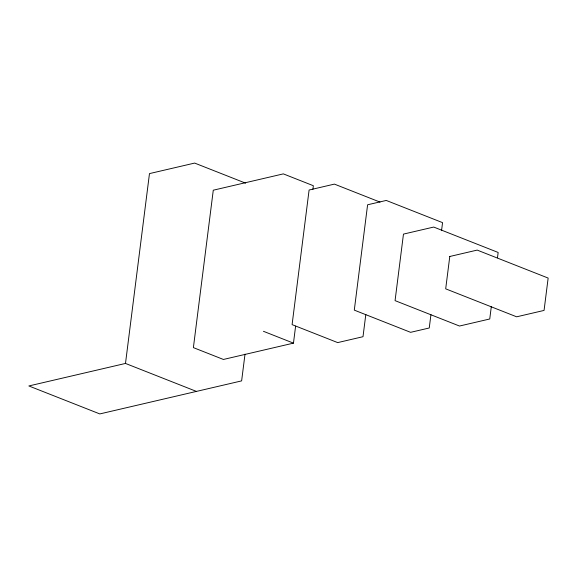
<?xml version="1.0" encoding="UTF-8"?>
<svg xmlns="http://www.w3.org/2000/svg" width="577" height="577" viewBox="0 0 577 577"><rect width="100%" height="100%" fill="white"/><g stroke="black" fill="none" stroke-linecap="round" stroke-linejoin="round"><path stroke-width="0.87" d="M245.009 354.148L241.626 380.885L99.807 413.925L28.85 385.955L125.49 363.438L149.472 173.598L194.651 163.075L245.578 183.147M312.9 189.292L313.354 185.715L283.336 173.879L213.281 190.201L193.389 347.621L223.414 359.457L293.462 343.135L295.612 326.135M365.818 314.415L363.005 336.701L337.696 342.601L292.092 324.627L309.099 190.013L334.408 184.113L380.012 202.094M430.947 314.595L429.252 327.988L410.6 332.33L354.292 310.13L367.599 204.785L386.251 200.443L442.559 222.635L441.549 230.67M491.315 306.567L489.75 318.987L459.501 326.034L395.065 300.631L403.467 234.103L433.716 227.057L498.153 252.459L497.482 257.782M263.444 331.299L293.462 343.135M125.49 363.438L196.447 391.415M449.779 256.484L445.689 288.839L516.646 316.809L544.061 310.426L548.15 278.064L477.193 250.093L449.779 256.484"/></g></svg>
